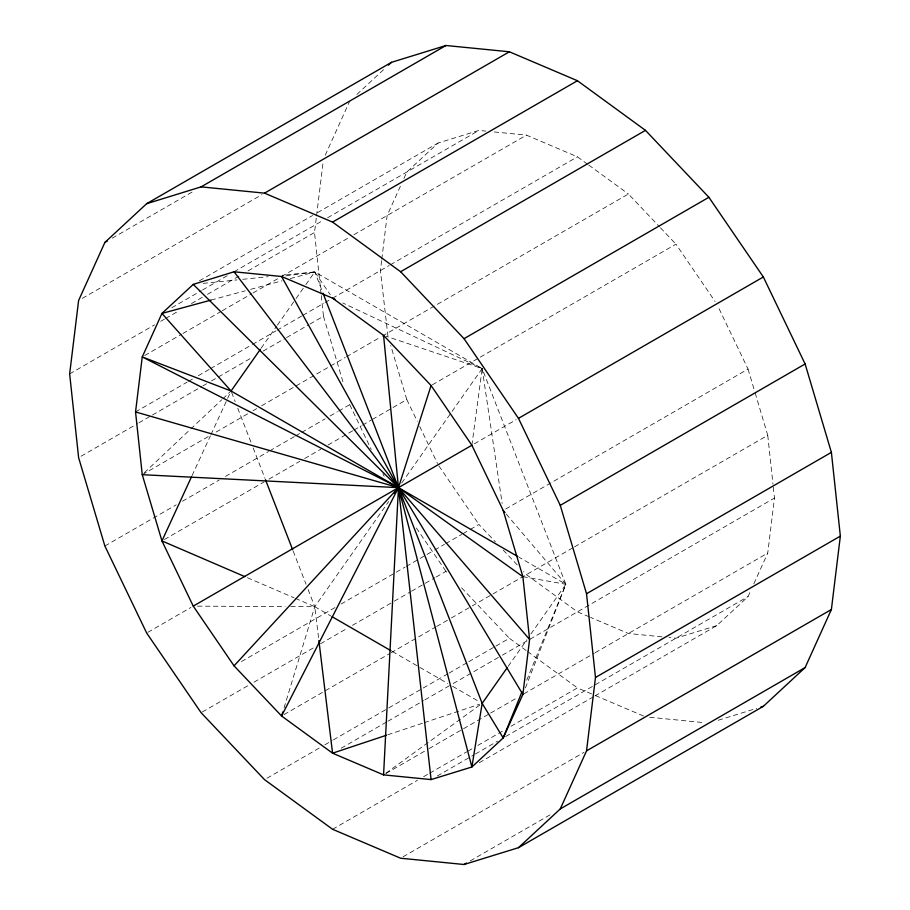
<?xml version="1.0" encoding="UTF-8"?>
<svg xmlns="http://www.w3.org/2000/svg" width="910" height="910" viewBox="0 0 910 910"><rect width="100%" height="100%" fill="white"/><g stroke="black" fill="none" stroke-linecap="round" stroke-linejoin="round"><path stroke-width="0.68" stroke-dasharray="4.55 3.41" d="M321.082 293.941L314.519 232.516L316.373 217.285M316.543 215.898L323.141 161.889M381.62 260.692L380.414 270.566L387.922 336.029M381.79 259.282L387.125 215.556L401.014 184.844M753.844 583.776L767.744 553.075L774.456 498.066L773.113 485.508M471.88 445.252L482.163 368.573L314.769 271.931L282.271 275.252M284.034 707.9L314.769 606.708L388.707 501.512M525.434 687.88L565.849 584.288L482.163 368.573L342.797 302.996M526.753 680.157L565.849 584.288L505.016 512.58M325.223 155.246L349.736 101.067M403.915 178.451L406.804 172.047L438.12 143.006L478.922 130.414L485.906 131.108M594.935 695.945L716.75 625.614L748.054 596.573L750.955 590.181M192.078 475.577L210.392 435.845M210.983 434.57L229.889 393.564M261.136 348.223L276.572 326.258M277.391 325.109L295.261 299.674M296.08 298.514L305.009 285.797M305.828 284.648L314.769 271.931L330.25 294.76M401.708 483.017L482.163 368.573L386.227 336.268M508.167 666.359L526.856 639.776M530.917 633.997L565.849 584.288L519.087 557.284M144.326 472.745L189.758 429.929M190.793 428.951L221.778 399.763M222.802 398.785L230.037 391.971M356.868 94.447L385.408 67.977M385.851 773.216L479.866 705.022M112.26 238.17L193.466 191.282M82.298 298.355L261.955 194.638M199.404 280.826L312.608 215.477M317.533 212.633L438.12 143.006M171.785 307.739L201.315 290.688M202.543 289.983L228.387 275.059M234.052 271.783L323.13 220.356M327.577 217.797L478.922 130.414M69.649 373.896L154.552 324.87M160.706 321.321L164.403 319.194M165.631 318.477L179.168 310.663M191.464 303.565L202.543 297.172M207.469 294.328L241.912 274.433M248.066 270.884L314.519 232.516M144.724 355.503L181.636 334.197M182.864 333.481L221.005 311.459M222.245 310.754L251.774 293.702M253.003 292.997L278.847 278.073M281.577 276.492L349.247 237.419M353.899 234.734L526.435 135.124L577.429 156.816L587.633 164.255M135.544 411.934L187.221 382.098M188.461 381.392L193.375 378.549M198.3 375.705L209.368 369.312M210.608 368.596L251.206 345.152M252.445 344.446L275.821 330.944M277.049 330.239L301.654 316.032M302.893 315.315L323.812 303.246M325.041 302.529L331.195 298.98M332.423 298.275L389.173 265.504M390.401 264.799L577.429 156.816M81.07 456.217L137.672 423.537M138.9 422.832L151.208 415.722M152.436 415.017L201.656 386.602M202.885 385.885L206.581 383.758M211.507 380.915L250.876 358.187M263.183 351.078L285.33 338.292M286.559 337.576L308.706 324.79M309.935 324.085L323.471 316.271L321.23 295.329M142.256 474.69L209.937 435.617M216.091 432.068L248.077 413.595M253.003 410.763L256.688 408.624M261.614 405.78L294.84 386.602M296.068 385.897L345.288 357.482M346.517 356.765L380.971 336.871M382.2 336.165L628.423 194.001L659.454 226.761M104.877 546.023L176.244 504.822M182.398 501.274L219.31 479.957M225.464 476.408L268.53 451.542M269.758 450.825L294.374 436.618M295.602 435.913L300.516 433.069M301.756 432.364L325.132 418.862M330.057 416.018L337.439 411.752M338.668 411.047L349.736 404.654L348.928 401.936M164.403 539.505L264.071 481.959M268.996 479.126L299.754 461.359M304.679 458.515L320.673 449.29M328.055 445.024L352.659 430.817M353.899 430.1L361.281 425.846M362.51 425.129L371.121 420.158M372.349 419.442L406.804 399.558L390.743 345.493M432.307 384.828L479.07 357.835M480.298 357.118L675.948 244.164L715.146 301.54M147.886 632.313L190.952 607.448M474.349 443.83L516.186 419.681M241.434 661.57L334.96 607.584M341.102 604.024L405.098 567.089M406.326 566.373L433.387 550.743M434.627 550.038L444.467 544.351M445.695 543.645L461.688 534.409M462.928 533.704L469.082 530.143M470.311 529.438L478.922 524.467L495.404 541.871M505.653 509.02L748.054 369.073L717.979 306.431M202.338 711.995L249.101 685.003M254.015 682.159L315.542 646.635M320.468 643.802L347.54 628.173M352.454 625.329L393.063 601.885M394.292 601.169L410.285 591.932M411.525 591.227L434.9 577.725M436.129 577.02L445.968 571.332L447.925 573.391M284.034 714.577L389.855 653.482M391.084 652.766L435.378 627.195M436.618 626.49L450.154 618.675M451.383 617.958L471.073 606.595M472.301 605.878L573.323 547.547M574.563 546.842L767.744 435.31L754.89 392.051M266.983 778.221L319.888 747.679M324.813 744.835L332.196 740.569M333.424 739.864L387.569 708.606M388.798 707.889L422.024 688.711M423.252 688.005L447.857 673.798M449.096 673.082L467.547 662.423M468.775 661.718L494.619 646.794M495.848 646.089L509.384 638.274L526.401 650.684M341.182 748.213L386.704 721.926M387.944 721.22L423.628 700.62M424.856 699.904L451.929 684.274M453.157 683.569L501.137 655.86M502.377 655.154L774.456 498.066M386.022 773.455L427.859 749.305M429.088 748.589L489.387 713.781M490.615 713.076L517.688 697.447M523.83 693.886L594.241 653.243M595.197 652.686L767.744 553.075M332.571 829.272L417.474 780.257M423.628 776.708L428.542 773.864M429.77 773.159L466.693 751.842M467.922 751.137L472.847 748.293M477.761 745.449L503.605 730.525M510.988 726.271L577.429 687.903L594.128 695.001M437.232 776.037L474.144 754.72M475.373 754.015L497.52 741.218M505.653 736.531L748.054 596.573M479.263 762.728L593.695 696.662M403.073 856.799L583.958 752.365M470.174 860.951L551.392 814.063M387.819 734.779L422.866 723.109M424.208 722.665L479.468 704.26M716.75 625.614L675.948 638.217L668.952 637.523M718.183 720.265L756.699 708.367M211.063 300.084L245.177 290.825M250.637 289.346L282.02 280.815M290.199 278.596L314.769 271.931L322.47 291.78M285.729 275.923L314.769 271.931M203.146 283.374L237.055 279.893M242.708 279.313L268.143 276.708M197.493 606.14L285.092 606.572M290.745 606.595L314.769 606.708L330.762 615.956M494.289 131.939L526.435 135.124M661.968 636.829L628.423 633.508L590.51 617.378M649.706 717.262L704.659 722.711M522.875 576.678L565.849 584.288M589.202 616.821L577.429 611.816L526.435 574.631L523.534 571.56M595.402 695.547L644.2 716.307M247.418 577.725L294.044 597.79M295.34 598.348L314.769 606.708L318.534 637.694M392.312 651.48L447.697 683.456M452.623 686.299L478.467 701.223M588.759 165.074L628.423 194.001M527.527 651.514L577.429 687.903M660.433 227.784L675.948 244.164M503.162 550.061L517.71 565.417M461.586 587.814L509.384 638.274M438.916 465.92L478.922 524.467M416.348 527.982L445.968 571.332M406.804 399.558L417.246 421.284M419.703 426.403L437.505 463.474M349.736 404.654L371.246 449.438M382.917 473.746L384.145 476.294M231.584 392.324L235.178 401.583M237.749 408.203L251.092 442.613M253.151 447.902L264.958 478.341M293.202 551.13L306.033 584.22M308.092 589.509L314.769 606.708M748.054 369.073L754.481 390.697M323.471 316.271L343.275 382.894M482.163 368.573L502.149 503.423M767.744 435.31L772.965 484.12"/><path stroke-width="1.36" d="M383.565 774.876L398.466 487.646L383.565 335.369L332.571 298.184L281.577 276.492L234.052 271.783L193.25 284.386L161.946 313.427L142.256 356.925L135.544 411.934L142.256 474.69L161.946 540.927L193.25 606.117L234.052 665.836L281.577 715.999L332.571 753.184L383.565 774.876L431.078 779.586L471.88 766.993L503.196 737.953L522.875 694.444L529.586 639.434L522.875 576.678L503.196 510.442L471.88 445.252L431.078 385.533L383.565 335.369M518.472 847.688L560.264 808.933L586.529 750.886L595.481 677.484L586.529 593.73L560.264 505.346L518.472 418.35L464.032 338.668L400.616 271.726L332.571 222.097L264.526 193.148L201.11 186.868L146.658 203.681L104.877 242.435L78.613 300.493L69.649 373.896L78.613 457.639L104.877 546.023L146.658 633.019L201.11 712.712L264.526 779.642L332.571 829.272L400.616 858.221L464.032 864.5L518.472 847.688L763.342 706.319L805.122 667.565L831.387 609.507L840.351 536.104L831.387 452.361L805.122 363.977L763.342 276.981L708.89 197.288L645.474 130.357L577.429 80.728L509.384 51.779L445.968 45.5L391.527 62.312L146.658 203.681M282.805 711.95L281.577 715.999L398.466 487.646L431.078 385.533M521.942 691.975L503.196 737.953L482.163 703.362L322.982 293.1M191.487 476.851L161.946 540.927L244.824 576.61M260.317 349.383L231.072 390.993L142.256 356.925L398.466 487.646L522.875 576.678M394.394 493.425L398.466 487.646L281.577 276.492M507.348 667.519L482.163 703.362L471.88 766.993L398.466 487.646L234.052 271.783M234.052 665.836L398.466 487.646L193.25 284.386M388.468 65.145L391.527 62.312M104.877 242.435L107.334 241.013M201.11 186.868L445.968 45.5M264.526 193.148L509.384 51.779M332.571 222.097L577.429 80.728M400.616 271.726L645.474 130.357M464.032 338.668L708.89 197.288M193.25 606.117L471.88 445.252M518.472 418.35L763.342 276.981M560.264 505.346L805.122 363.977M586.529 593.73L831.387 452.361M595.481 677.484L840.351 536.104M586.529 750.886L831.387 609.507M464.032 864.5L466.489 863.078M560.264 808.933L805.122 667.565M386.477 735.235L332.571 753.184L318.875 640.515M760.68 707.138L763.342 706.319M211.063 300.084L161.946 313.427L231.072 390.993L517.847 556.567M142.256 474.69L398.466 487.646L529.586 639.434M135.544 411.934L398.466 487.646L522.875 694.444M332.571 298.184L335.13 299.39M332.002 616.661L391.072 650.775M503.196 510.442L505.016 512.58M265.47 479.672L292.69 549.811M398.466 487.646L431.078 779.586"/></g></svg>
